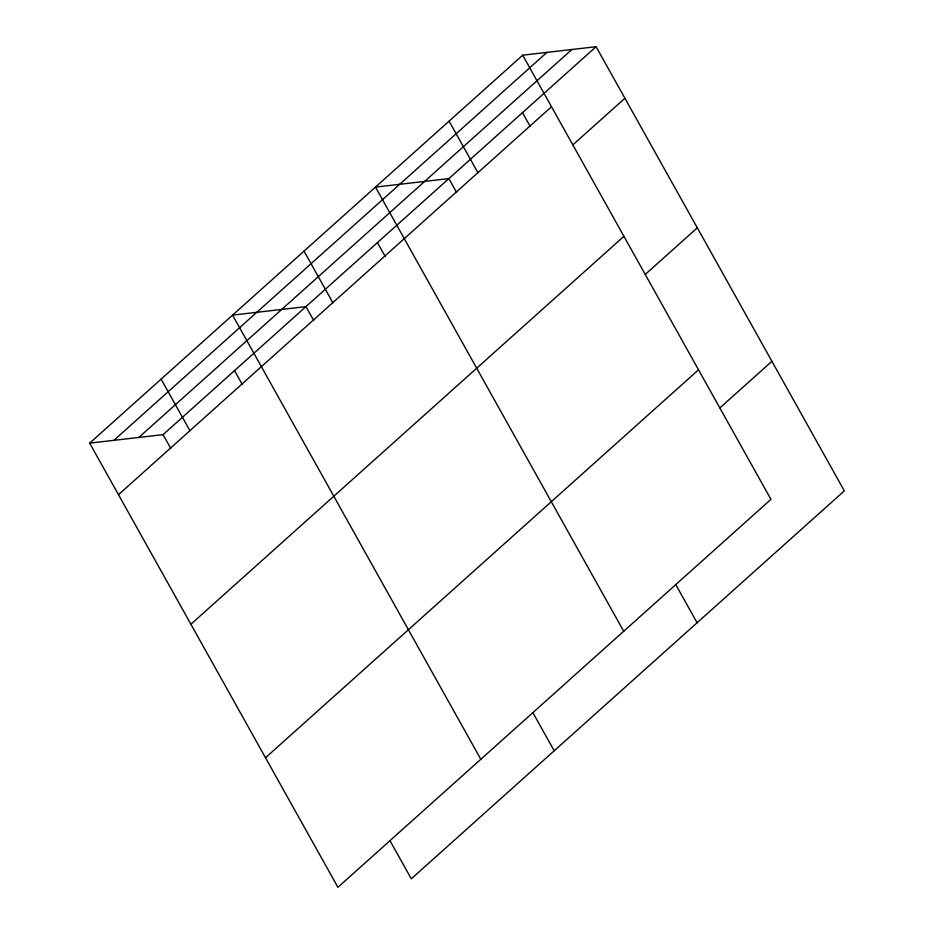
<?xml version="1.0" encoding="UTF-8"?>
<svg xmlns="http://www.w3.org/2000/svg" width="934" height="934" viewBox="0 0 934 934"><rect width="100%" height="100%" fill="white"/><g stroke="black" fill="none" stroke-linecap="round" stroke-linejoin="round"><path stroke-width="1.4" d="M522.701 55.199L770.935 499.363L337.91 887.3L89.676 443.136L522.701 55.199L596.09 46.7L844.324 490.864L411.299 878.801L389.992 840.693M113.89 440.334L546.927 52.397M138.839 437.451L571.877 49.502M89.676 443.136L163.065 434.637L596.09 46.7M118.478 494.693L551.515 106.745M572.939 144.805L624.904 98.257M190.898 624.251L623.924 236.314M645.347 274.363L697.313 227.814M265.501 757.743L698.527 369.794M719.951 407.854L771.916 361.295M522.48 112.652L530.208 126.475M449.091 121.151L477.904 172.697M456.598 192.427L448.869 178.604L375.48 187.104L623.702 631.256M675.796 584.649L697.091 622.756M377.418 242.607L385.147 256.441M304.029 251.106L332.831 302.663M313.696 320.455L305.967 306.621L232.578 315.12L480.812 759.284M532.894 712.677L554.201 750.784M234.516 370.635L242.245 384.458M161.127 379.134L189.929 430.679M163.065 434.637L170.794 448.472"/></g></svg>
